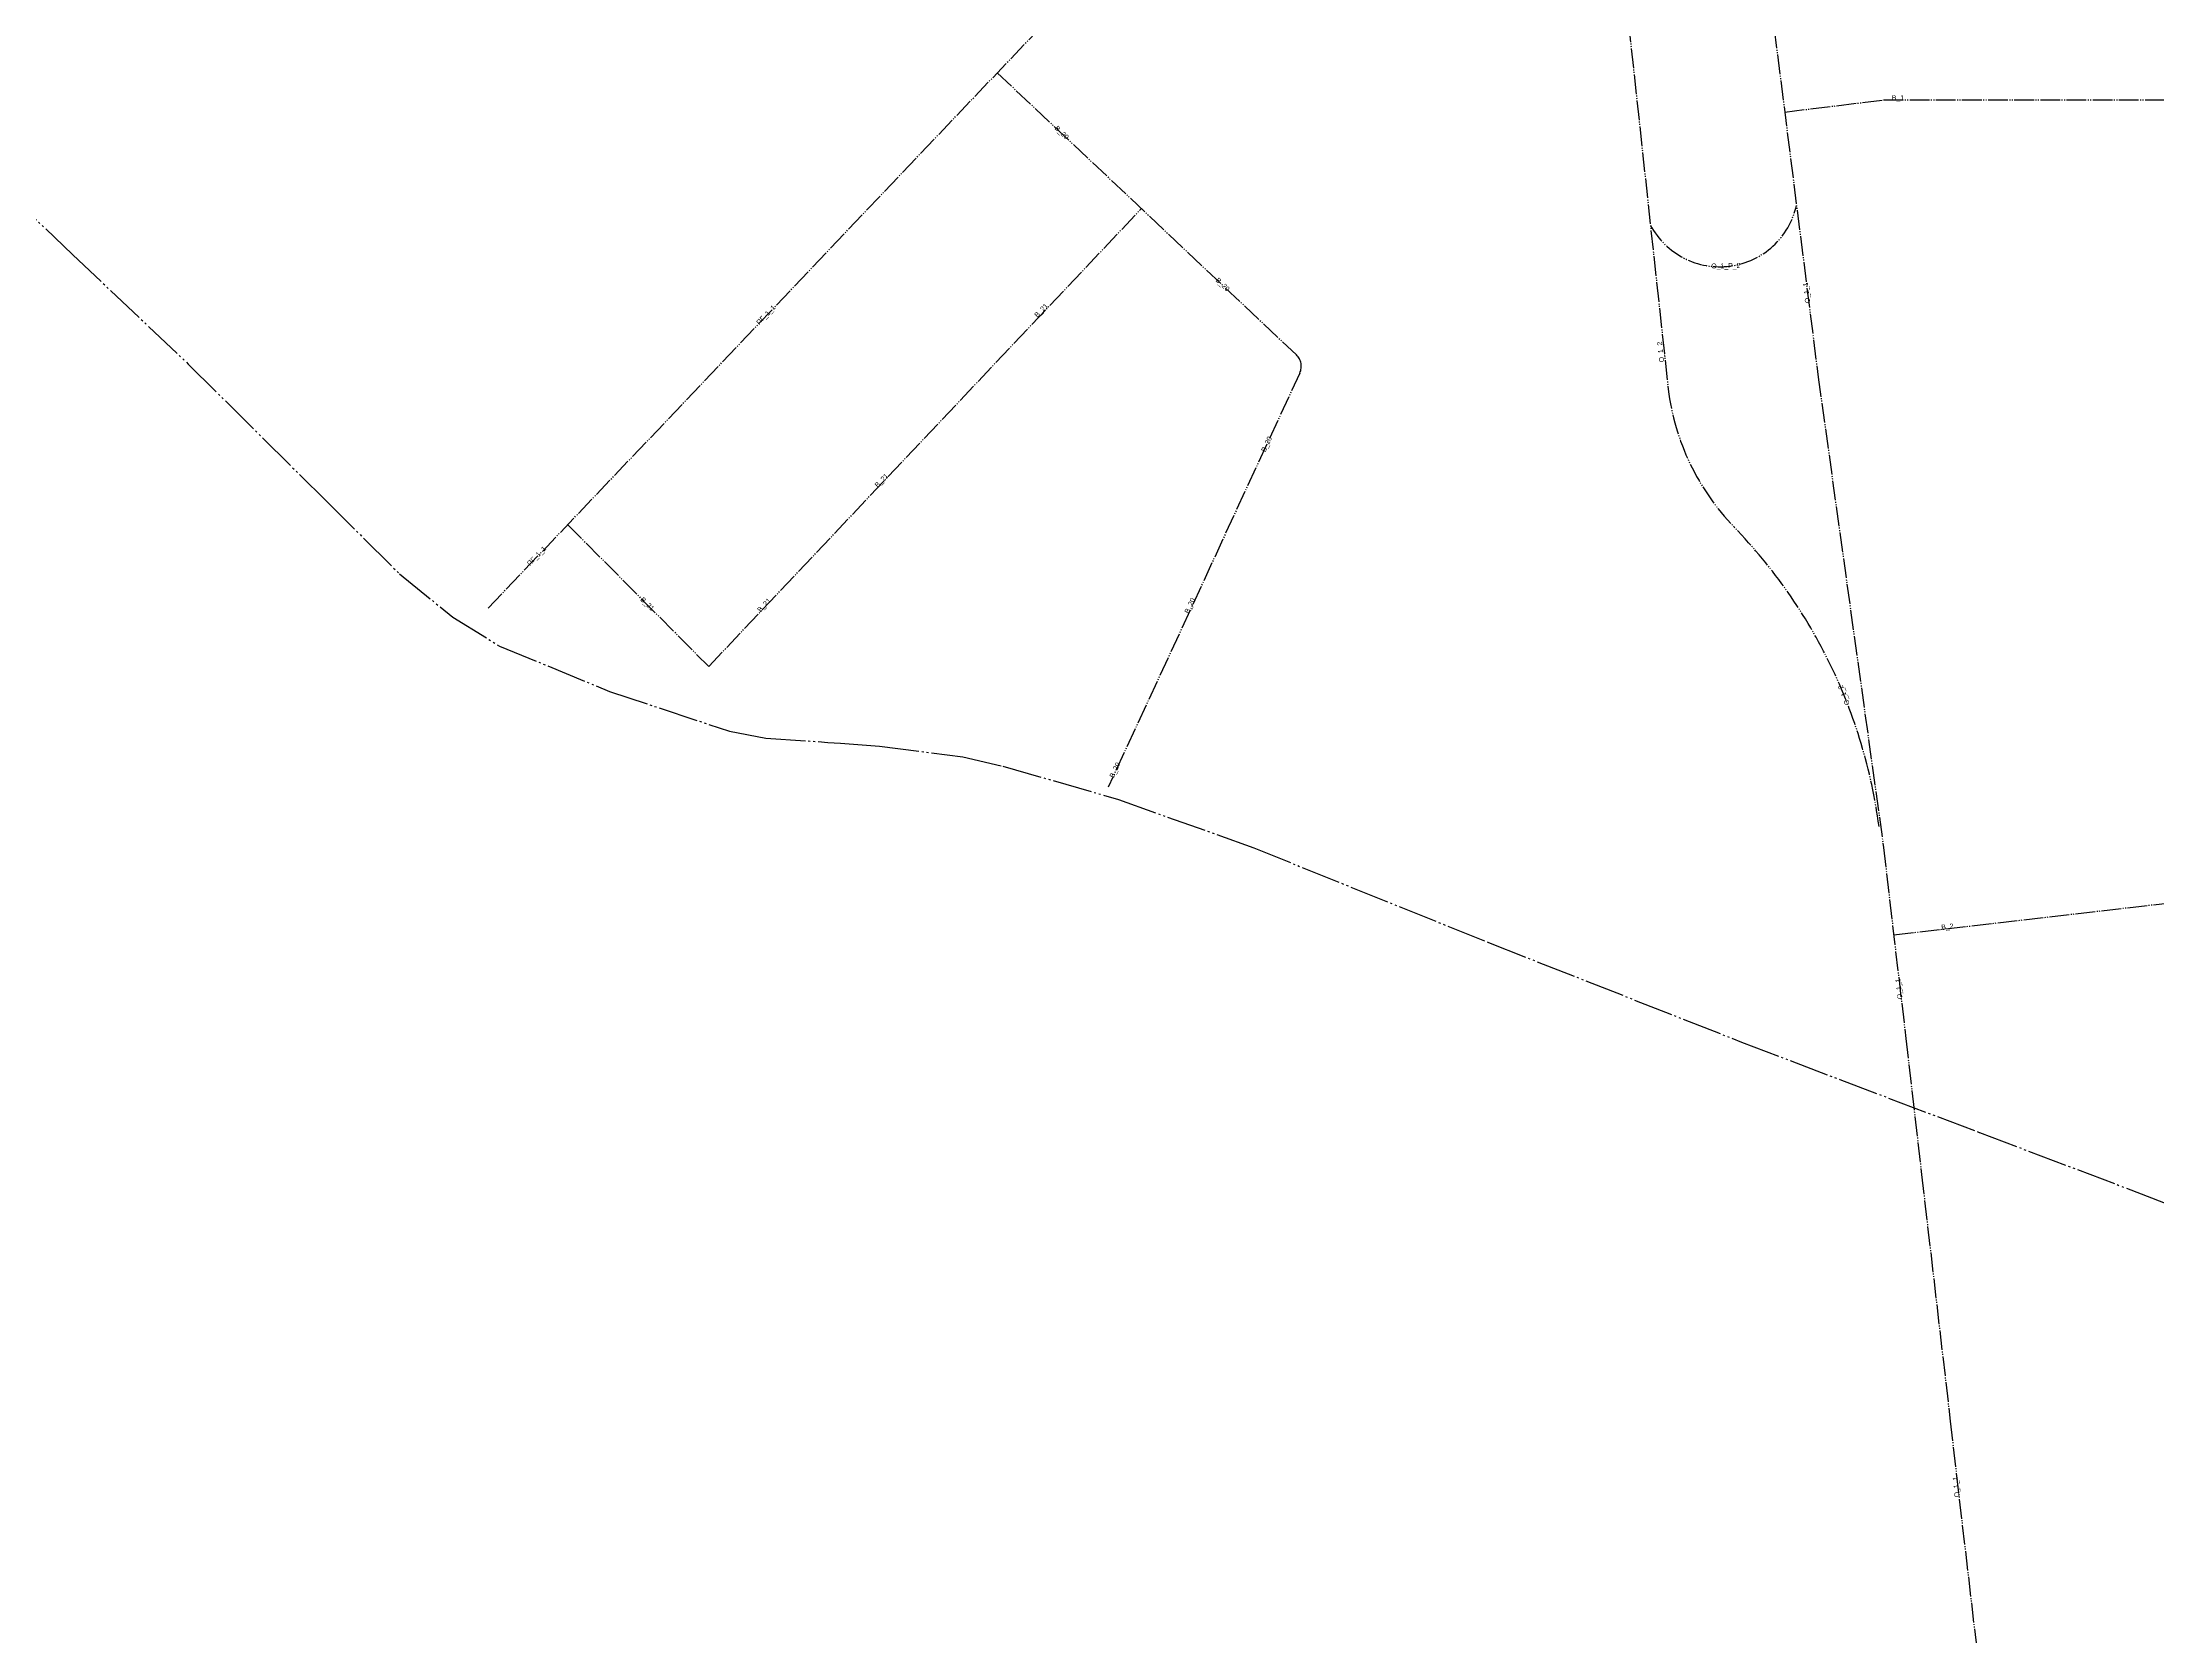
# Model space of a CAD drawing. Header units: millimetres. Extents: x 2242286 to 2245579, y 377608 to 382720.
# Drawn here: x 2242943 to 2244015, y 380203 to 381011 of the extents above; entities that cross this region are included whole.
import ezdxf

# ---------------------------------------------------------------- set-up
doc = ezdxf.new("R2010")
doc.units = ezdxf.units.MM
doc.linetypes.add('DIVIDE', pattern=[26.5, 20, -1.5, 1, -1.5, 1, -1.5])
for name, color, linetype in [('автодорога_существующая', 6, 'DIVIDE'), ('автодороги_внутриквартальные', 5, 'DIVIDE'), ('автодороги_главные', 2, 'DIVIDE'), ('автодороги_обозначения', 5, 'DIVIDE')]:
    doc.layers.add(name, color=color, linetype=linetype)
doc.styles.get("Standard").update_dxf_attribs({"font": 'arial.ttf'})

msp = doc.modelspace()

# ---------------------------------------------------------------- linework, layer by layer
at = {"layer": 'автодорога_существующая'}
msp.add_lwpolyline([(2242868, 380989.9), (2242958.2, 380903.7), (2243016.9, 380848.1), (2243086.9, 380778.6), (2243123.9, 380741.8), (2243150.9, 380719.8), (2243174.6, 380705.2), (2243230.4, 380682.2), (2243291.2, 380662), (2243309.6, 380658.6), (2243341, 380656.4), (2243347.3, 380655.9), (2243367.2, 380654.5), (2243409.4, 380649.1), (2243429.7, 380644.3), (2243488.2, 380627.5), (2243556.8, 380602.9), (2243675.8, 380554.9), (2243803.9, 380504.5), (2243853.7, 380485.5), (2243924.6, 380458.6), (2244011.7, 380425.6), (2244162.1, 380366.9)], dxfattribs=at)
at = {"layer": 'автодороги_внутриквартальные', "ltscale": 0.5}
msp.add_lwpolyline([(2243426.8, 380995.8), (2243578.4, 380852.8, -0.322393), (2243580.1, 380843.6), (2243483, 380633.6)], format="xyb", dxfattribs=at)
msp.add_lwpolyline([(2243209.1, 380766.8), (2243280.6, 380694.8), (2243499.8, 380926.9)], dxfattribs=at)
at = {"layer": 'автодороги_главные', "color": 2, "ltscale": 0.5}
for points in [[(2243669.6, 382719.8), (2243659.4, 382448.6), (2243658.7, 382431.4, 0.02069), (2243658.7, 382376.4, 0.022924), (2243664, 382315.6), (2243688.6, 382164.8), (2243698, 382107.4), (2243710.4, 382031.5), (2243734, 381793.7), (2243737.5, 381758.7), (2243754.5, 381587.7), (2243755.7, 381575.8), (2243776.6, 381365), (2243782.6, 381318), (2243793.2, 381234.1), (2243807.2, 381123.3), (2243842.8, 380841.5), (2243875.9, 380603.1), (2243887.2, 380506.2), (2243895.2, 380437.3), (2243909.7, 380312.3), (2243932.4, 380116.9)], [(2243660.8, 382320.3, -0.07883), (2243638.4, 382036.4, 0.089632), (2243634.6, 381970.4), (2243650.9, 381832.8), (2243657.4, 381778.2), (2243691.7, 381490.6), (2243698.3, 381435), (2243734.6, 381129.2), (2243740.9, 381074), (2243766.8, 380835.4, 0.162509), (2243800.2, 380765.5, -0.160395), (2243873.6, 380613.8)], [(2243168.9, 380724.4), (2243531.9, 381106.3), (2243610.8, 381188.9, 0.234981), (2243617.9, 381209.6), (2243497.3, 382184)], [(2243757.8, 380918.6, 0.696658), (2243831.8, 380928.6, 0.822685)], [(2243881.1, 380558.8), (2244096.9, 380583.9), (2244184.7, 380583.9, -0.098758), (2244188, 380583.3), (2244207.1, 380575.3)]]:
    msp.add_lwpolyline(points, format="xyb", dxfattribs=at)
msp.add_lwpolyline([(2243825.8, 380975.9), (2243875.9, 380982), (2244341.4, 380982), (2244388.7, 380962.4)], dxfattribs=at)

# ---------------------------------------------------------------- texts
at = {"layer": 'автодороги_обозначения', "char_height": 2.5, "attachment_point": 1}
for s, insert, rotation in [('В_1', (2243880.1, 380984.4), 359.7582), ('В_20', (2243457.5, 380969.2), 315.9387), ('О_1_Р_2', (2243788.6, 380899.1), 1.3087), ('В_20', (2243539, 380892.2), 315.9387), ('О_1_1', (2243836.2, 380878.9), 96.6283), ('ПГ_1_1', (2243304.4, 380869.6), 45.9387), ('В_21', (2243445.3, 380873.3), 45.9387), ('О_1_2', (2243762.3, 380848.9), 96.679), ('В_20', (2243560.4, 380804.4), 65.0045), ('В_21', (2243364.4, 380787.1), 45.9387), ('ПГ_1_1', (2243188.2, 380747.4), 45.9387), ('В_21', (2243247.5, 380730.3), 315.9387), ('В_21', (2243304.9, 380723.9), 45.9387), ('В_20', (2243521.5, 380722.5), 65.0045), ('О_1_2', (2243856.5, 380675), 111.1459), ('В_20', (2243483.5, 380639.2), 65.0045), ('В_2', (2243905, 380563.9), 6.8532), ('О_1_1', (2243883, 380526.1), 96.6283), ('О_1_1', (2243911.9, 380273.6), 95.3246)]:
    msp.add_mtext_dynamic_manual_height_columns(s, width=14.098, gutter_width=12.5, heights=[0], dxfattribs=dict(at, insert=insert, rotation=rotation))

doc.saveas('drawing.dxf')
